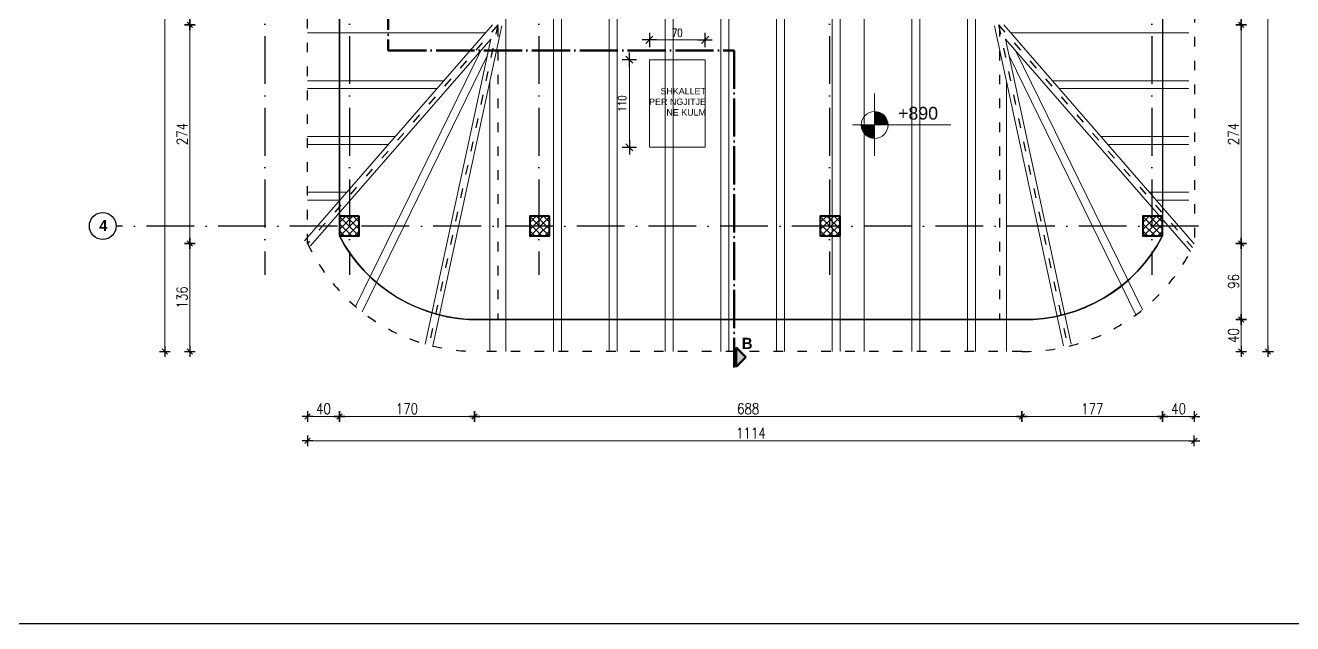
# Model space of a CAD drawing. Header units: metres. Extents: x 2674 to 33045, y -10854 to 2806.
# Drawn here: x 21679 to 23271, y 159 to 910 of the extents above; entities that cross this region are included whole.
import ezdxf

# ---------------------------------------------------------------- set-up
doc = ezdxf.new("R2010")
doc.units = ezdxf.units.M
for name, pattern in [('ACAD_ISO03W100', [30, 12, -18]), ('ACAD_ISO04W100', [30, 24, -3, 0, -3]), ('ACAD_ISO10W100', [18, 12, -3, 0, -3])]:
    doc.linetypes.add(name, pattern=pattern)
doc.layers.add('2d hamdia', color=7, linetype='Continuous')
doc.styles.add('_DIM Romans 0.8', font='romans.shx', dxfattribs={"width": 0.8})
doc.styles.get("Standard").update_dxf_attribs({"font": 'arial.ttf'})
doc.dimstyles.new('50 jasht', dxfattribs={"dimscale": 15, "dimtxt": 0.9, "dimasz": 0.3, "dimexe": 1.25, "dimexo": 0.625, "dimgap": 0.2, "dimtad": 1, "dimdec": 0, "dimzin": 12, "dimdsep": 46, "dimtxsty": '_DIM Romans 0.8', "dimblk": '- Kosa Crta za DIM (Mala)', "dimcen": 1, "dimse1": 1, "dimse2": 1, "dimclrd": 256, "dimclrt": 256, "dimazin": 3, "dimtfac": 1, "dimtdec": 0, "dimtix": 1, "dimtmove": 0, "dimatfit": 3, "dimfxl": 1, "dimlwd": 0, "dimarcsym": 0})
doc.dimstyles.new('50 mrena', dxfattribs={"dimscale": 10, "dimtxt": 1, "dimasz": 0.6, "dimexe": 1.25, "dimexo": 0.625, "dimgap": 0.4, "dimtad": 1, "dimdec": 0, "dimzin": 12, "dimdsep": 46, "dimtxsty": '_DIM Romans 0.8', "dimblk": '- Kosa Crta za DIM (Mala)', "dimcen": 2.5, "dimse1": 1, "dimse2": 1, "dimclrd": 256, "dimclrt": 256, "dimadec": 0, "dimazin": 3, "dimtfac": 1, "dimtdec": 0, "dimtix": 1, "dimtmove": 0, "dimatfit": 3, "dimfxl": 1, "dimlwd": 15, "dimarcsym": 0})

# ---------------------------------------------------------------- blocks, each defined once
blk = doc.blocks.new('- Kosa Crta za DIM (Mala)')
for points in [[(-1.5, 0), (1.5, 0)], [(-0.75, -0.75), (0.75, 0.75)], [(0, -1.5), (0, 1.5)]]:
    blk.add_lwpolyline(points)
blk = doc.blocks.new('*D1029')
at = {"lineweight": 0, "transparency": 16777216}
blk.add_line((23206.1, 946.2), (23206.1, 915.2), dxfattribs=at)
at = {"layer": 'Defpoints', "color": 0, "lineweight": 0, "transparency": 16777216}
for p in [(23107.4, 950.7), (23147.4, 910.7), (23206.1, 910.7)]:
    blk.add_point(p, dxfattribs=at)
at = {"lineweight": 0, "transparency": 16777216, "xscale": 4.5, "yscale": 4.5, "zscale": 4.5}
for p, rotation in [((23206.1, 950.7), 90), ((23206.1, 910.7), 270)]:
    blk.add_blockref('- Kosa Crta za DIM (Mala)', p, dxfattribs=dict(at, rotation=rotation))
at = {"lineweight": 0, "transparency": 16777216, "insert": (23196.4, 930.7), "char_height": 13.5, "attachment_point": 5, "rotation": 90, "style": '_DIM Romans 0.8'}
blk.add_mtext('40', dxfattribs=at)
blk = doc.blocks.new('*D1030')
at = {"lineweight": 0, "transparency": 16777216}
blk.add_line((23206.1, 906.2), (23206.1, 640.9), dxfattribs=at)
at = {"layer": 'Defpoints', "color": 0, "lineweight": 0, "transparency": 16777216}
for p in [(23147.4, 910.7), (23147.4, 636.4), (23206.1, 636.4)]:
    blk.add_point(p, dxfattribs=at)
at = {"lineweight": 0, "transparency": 16777216, "xscale": 4.5, "yscale": 4.5, "zscale": 4.5}
for p, rotation in [((23206.1, 910.7), 90), ((23206.1, 636.4), 270)]:
    blk.add_blockref('- Kosa Crta za DIM (Mala)', p, dxfattribs=dict(at, rotation=rotation))
at = {"lineweight": 0, "transparency": 16777216, "insert": (23196.4, 773.6), "char_height": 13.5, "attachment_point": 5, "rotation": 90, "style": '_DIM Romans 0.8'}
blk.add_mtext('274', dxfattribs=at)
blk = doc.blocks.new('*D1031')
at = {"lineweight": 0, "transparency": 16777216}
blk.add_line((23206.1, 631.9), (23206.1, 545.2), dxfattribs=at)
at = {"layer": 'Defpoints', "color": 0, "lineweight": 0, "transparency": 16777216}
for p in [(23147.4, 636.4), (22931, 540.7), (23206.1, 540.7)]:
    blk.add_point(p, dxfattribs=at)
at = {"lineweight": 0, "transparency": 16777216, "xscale": 4.5, "yscale": 4.5, "zscale": 4.5}
for p, rotation in [((23206.1, 636.4), 90), ((23206.1, 540.7), 270)]:
    blk.add_blockref('- Kosa Crta za DIM (Mala)', p, dxfattribs=dict(at, rotation=rotation))
at = {"lineweight": 0, "transparency": 16777216, "insert": (23196.4, 588.6), "char_height": 13.5, "attachment_point": 5, "rotation": 90, "style": '_DIM Romans 0.8'}
blk.add_mtext('96', dxfattribs=at)
blk = doc.blocks.new('*D1032')
at = {"lineweight": 0, "transparency": 16777216}
blk.add_line((23206.1, 536.2), (23206.1, 505.2), dxfattribs=at)
at = {"layer": 'Defpoints', "color": 0, "lineweight": 0, "transparency": 16777216}
for p in [(22931, 540.7), (22930.6, 500.7), (23206.1, 500.7)]:
    blk.add_point(p, dxfattribs=at)
at = {"lineweight": 0, "transparency": 16777216, "xscale": 4.5, "yscale": 4.5, "zscale": 4.5}
for p, rotation in [((23206.1, 540.7), 90), ((23206.1, 500.7), 270)]:
    blk.add_blockref('- Kosa Crta za DIM (Mala)', p, dxfattribs=dict(at, rotation=rotation))
at = {"lineweight": 0, "transparency": 16777216, "insert": (23196.4, 520.7), "char_height": 13.5, "attachment_point": 5, "rotation": 90, "style": '_DIM Romans 0.8'}
blk.add_mtext('40', dxfattribs=at)
blk = doc.blocks.new('*D1033')
at = {"lineweight": 0, "transparency": 16777216}
blk.add_line((23239.7, 1911.2), (23239.7, 505.2), dxfattribs=at)
at = {"layer": 'Defpoints', "color": 0, "lineweight": 0, "transparency": 16777216}
for p in [(23147.4, 1915.7), (22930.6, 500.7), (23239.7, 500.7)]:
    blk.add_point(p, dxfattribs=at)
at = {"lineweight": 0, "transparency": 16777216, "xscale": 4.5, "yscale": 4.5, "zscale": 4.5}
for p, rotation in [((23239.7, 1915.7), 90), ((23239.7, 500.7), 270)]:
    blk.add_blockref('- Kosa Crta za DIM (Mala)', p, dxfattribs=dict(at, rotation=rotation))
at = {"lineweight": 0, "transparency": 16777216, "insert": (23229.9, 1208.2), "char_height": 13.5, "attachment_point": 5, "rotation": 90, "style": '_DIM Romans 0.8'}
blk.add_mtext('1415', dxfattribs=at)
blk = doc.blocks.new('*D1038')
at = {"lineweight": 0, "transparency": 16777216}
blk.add_line((21885.5, 946.2), (21885.5, 915.2), dxfattribs=at)
at = {"layer": 'Defpoints', "color": 0, "lineweight": 0, "transparency": 16777216}
for p in [(22073.4, 950.7), (21885.5, 910.7), (22033.4, 910.7)]:
    blk.add_point(p, dxfattribs=at)
at = {"lineweight": 0, "transparency": 16777216, "xscale": 4.5, "yscale": 4.5, "zscale": 4.5}
for p, rotation in [((21885.5, 950.7), 90), ((21885.5, 910.7), 270)]:
    blk.add_blockref('- Kosa Crta za DIM (Mala)', p, dxfattribs=dict(at, rotation=rotation))
at = {"lineweight": 0, "transparency": 16777216, "insert": (21875.8, 930.7), "char_height": 13.5, "attachment_point": 5, "rotation": 90, "style": '_DIM Romans 0.8'}
blk.add_mtext('40', dxfattribs=at)
blk = doc.blocks.new('*D1039')
at = {"lineweight": 0, "transparency": 16777216}
blk.add_line((21885.5, 906.2), (21885.5, 640.9), dxfattribs=at)
at = {"layer": 'Defpoints', "color": 0, "lineweight": 0, "transparency": 16777216}
for p in [(22033.4, 910.7), (21885.5, 636.4), (22033.4, 636.4)]:
    blk.add_point(p, dxfattribs=at)
at = {"lineweight": 0, "transparency": 16777216, "xscale": 4.5, "yscale": 4.5, "zscale": 4.5}
for p, rotation in [((21885.5, 910.7), 90), ((21885.5, 636.4), 270)]:
    blk.add_blockref('- Kosa Crta za DIM (Mala)', p, dxfattribs=dict(at, rotation=rotation))
at = {"lineweight": 0, "transparency": 16777216, "insert": (21875.8, 773.6), "char_height": 13.5, "attachment_point": 5, "rotation": 90, "style": '_DIM Romans 0.8'}
blk.add_mtext('274', dxfattribs=at)
blk = doc.blocks.new('*D1040')
at = {"lineweight": 0, "transparency": 16777216}
blk.add_line((21885.5, 631.9), (21885.5, 505.2), dxfattribs=at)
at = {"layer": 'Defpoints', "color": 0, "lineweight": 0, "transparency": 16777216}
for p in [(22033.4, 636.4), (21885.5, 500.7), (22282.4, 500.7)]:
    blk.add_point(p, dxfattribs=at)
at = {"lineweight": 0, "transparency": 16777216, "xscale": 4.5, "yscale": 4.5, "zscale": 4.5}
for p, rotation in [((21885.5, 636.4), 90), ((21885.5, 500.7), 270)]:
    blk.add_blockref('- Kosa Crta za DIM (Mala)', p, dxfattribs=dict(at, rotation=rotation))
at = {"lineweight": 0, "transparency": 16777216, "insert": (21875.8, 568.6), "char_height": 13.5, "attachment_point": 5, "rotation": 90, "style": '_DIM Romans 0.8'}
blk.add_mtext('136', dxfattribs=at)
blk = doc.blocks.new('*D1041')
at = {"lineweight": 0, "transparency": 16777216}
blk.add_line((21854.2, 505.2), (21854.2, 1911.2), dxfattribs=at)
at = {"layer": 'Defpoints', "color": 0, "lineweight": 0, "transparency": 16777216}
for p in [(21854.2, 1915.7), (21929.7, 1915.7), (22243, 500.7)]:
    blk.add_point(p, dxfattribs=at)
at = {"lineweight": 0, "transparency": 16777216, "xscale": 4.5, "yscale": 4.5, "zscale": 4.5}
for p, rotation in [((21854.2, 1915.7), 90), ((21854.2, 500.7), 270)]:
    blk.add_blockref('- Kosa Crta za DIM (Mala)', p, dxfattribs=dict(at, rotation=rotation))
at = {"lineweight": 0, "transparency": 16777216, "insert": (21844.5, 1208.2), "char_height": 13.5, "attachment_point": 5, "rotation": 90, "style": '_DIM Romans 0.8'}
blk.add_mtext('1415', dxfattribs=at)
blk = doc.blocks.new('*D1043')
at = {"lineweight": 0, "transparency": 16777216}
blk.add_line((22037.9, 418.9), (22068.9, 418.9), dxfattribs=at)
at = {"layer": 'Defpoints', "color": 0, "lineweight": 0, "transparency": 16777216}
for p in [(22073.4, 645.7), (22033.4, 636.4), (22073.4, 418.9)]:
    blk.add_point(p, dxfattribs=at)
at = {"lineweight": 0, "transparency": 16777216, "xscale": 4.5, "yscale": 4.5, "zscale": 4.5, "rotation": 180}
blk.add_blockref('- Kosa Crta za DIM (Mala)', (22033.4, 418.9), dxfattribs=at)
at = {"lineweight": 0, "transparency": 16777216, "xscale": 4.5, "yscale": 4.5, "zscale": 4.5}
blk.add_blockref('- Kosa Crta za DIM (Mala)', (22073.4, 418.9), dxfattribs=at)
at = {"lineweight": 0, "transparency": 16777216, "insert": (22053.4, 428.7), "char_height": 13.5, "attachment_point": 5, "style": '_DIM Romans 0.8'}
blk.add_mtext('40', dxfattribs=at)
blk = doc.blocks.new('*D1044')
at = {"lineweight": 0, "transparency": 16777216}
blk.add_line((22077.9, 418.9), (22238.5, 418.9), dxfattribs=at)
at = {"layer": 'Defpoints', "color": 0, "lineweight": 0, "transparency": 16777216}
for p in [(22073.4, 645.7), (22243, 500.7), (22243, 418.9)]:
    blk.add_point(p, dxfattribs=at)
at = {"lineweight": 0, "transparency": 16777216, "xscale": 4.5, "yscale": 4.5, "zscale": 4.5, "rotation": 180}
blk.add_blockref('- Kosa Crta za DIM (Mala)', (22073.4, 418.9), dxfattribs=at)
at = {"lineweight": 0, "transparency": 16777216, "xscale": 4.5, "yscale": 4.5, "zscale": 4.5}
blk.add_blockref('- Kosa Crta za DIM (Mala)', (22243, 418.9), dxfattribs=at)
at = {"lineweight": 0, "transparency": 16777216, "insert": (22158.2, 428.7), "char_height": 13.5, "attachment_point": 5, "style": '_DIM Romans 0.8'}
blk.add_mtext('170', dxfattribs=at)
blk = doc.blocks.new('*D1045')
at = {"lineweight": 0, "transparency": 16777216}
blk.add_line((22247.5, 418.9), (22926.1, 418.9), dxfattribs=at)
at = {"layer": 'Defpoints', "color": 0, "lineweight": 0, "transparency": 16777216}
for p in [(22243, 500.7), (22930.6, 500.7), (22930.6, 418.9)]:
    blk.add_point(p, dxfattribs=at)
at = {"lineweight": 0, "transparency": 16777216, "xscale": 4.5, "yscale": 4.5, "zscale": 4.5, "rotation": 180}
blk.add_blockref('- Kosa Crta za DIM (Mala)', (22243, 418.9), dxfattribs=at)
at = {"lineweight": 0, "transparency": 16777216, "xscale": 4.5, "yscale": 4.5, "zscale": 4.5}
blk.add_blockref('- Kosa Crta za DIM (Mala)', (22930.6, 418.9), dxfattribs=at)
at = {"lineweight": 0, "transparency": 16777216, "insert": (22586.8, 428.7), "char_height": 13.5, "attachment_point": 5, "style": '_DIM Romans 0.8'}
blk.add_mtext('688', dxfattribs=at)
blk = doc.blocks.new('*D1046')
at = {"lineweight": 0, "transparency": 16777216}
blk.add_line((22935.1, 418.9), (23102.9, 418.9), dxfattribs=at)
at = {"layer": 'Defpoints', "color": 0, "lineweight": 0, "transparency": 16777216}
for p in [(23107.4, 645.7), (22930.6, 500.7), (23107.4, 418.9)]:
    blk.add_point(p, dxfattribs=at)
at = {"lineweight": 0, "transparency": 16777216, "xscale": 4.5, "yscale": 4.5, "zscale": 4.5, "rotation": 180}
blk.add_blockref('- Kosa Crta za DIM (Mala)', (22930.6, 418.9), dxfattribs=at)
at = {"lineweight": 0, "transparency": 16777216, "xscale": 4.5, "yscale": 4.5, "zscale": 4.5}
blk.add_blockref('- Kosa Crta za DIM (Mala)', (23107.4, 418.9), dxfattribs=at)
at = {"lineweight": 0, "transparency": 16777216, "insert": (23019, 428.7), "char_height": 13.5, "attachment_point": 5, "style": '_DIM Romans 0.8'}
blk.add_mtext('177', dxfattribs=at)
blk = doc.blocks.new('*D1047')
at = {"lineweight": 0, "transparency": 16777216}
blk.add_line((23111.9, 418.9), (23142.9, 418.9), dxfattribs=at)
at = {"layer": 'Defpoints', "color": 0, "lineweight": 0, "transparency": 16777216}
for p in [(23107.4, 645.7), (23147.4, 636.4), (23147.4, 418.9)]:
    blk.add_point(p, dxfattribs=at)
at = {"lineweight": 0, "transparency": 16777216, "xscale": 4.5, "yscale": 4.5, "zscale": 4.5, "rotation": 180}
blk.add_blockref('- Kosa Crta za DIM (Mala)', (23107.4, 418.9), dxfattribs=at)
at = {"lineweight": 0, "transparency": 16777216, "xscale": 4.5, "yscale": 4.5, "zscale": 4.5}
blk.add_blockref('- Kosa Crta za DIM (Mala)', (23147.4, 418.9), dxfattribs=at)
at = {"lineweight": 0, "transparency": 16777216, "insert": (23127.4, 428.7), "char_height": 13.5, "attachment_point": 5, "style": '_DIM Romans 0.8'}
blk.add_mtext('40', dxfattribs=at)
blk = doc.blocks.new('*D1048')
at = {"lineweight": 0, "transparency": 16777216}
blk.add_line((22037.9, 388.4), (23142.7, 388.4), dxfattribs=at)
at = {"layer": 'Defpoints', "color": 0, "lineweight": 0, "transparency": 16777216}
for p in [(22033.4, 636.4), (23147.2, 636), (23147.2, 388.4)]:
    blk.add_point(p, dxfattribs=at)
at = {"lineweight": 0, "transparency": 16777216, "xscale": 4.5, "yscale": 4.5, "zscale": 4.5, "rotation": 180}
blk.add_blockref('- Kosa Crta za DIM (Mala)', (22033.4, 388.4), dxfattribs=at)
at = {"lineweight": 0, "transparency": 16777216, "xscale": 4.5, "yscale": 4.5, "zscale": 4.5}
blk.add_blockref('- Kosa Crta za DIM (Mala)', (23147.2, 388.4), dxfattribs=at)
at = {"lineweight": 0, "transparency": 16777216, "insert": (22590.3, 398.1), "char_height": 13.5, "attachment_point": 5, "style": '_DIM Romans 0.8'}
blk.add_mtext('1114', dxfattribs=at)
blk = doc.blocks.new('*D1058')
at = {"lineweight": 15, "transparency": 16777216}
blk.add_line((22468.7, 891.9), (22526.7, 891.9), dxfattribs=at)
at = {"layer": 'Defpoints', "color": 0, "lineweight": 0, "transparency": 16777216}
for p in [(22532.7, 891.9), (22462.7, 867), (22532.7, 867)]:
    blk.add_point(p, dxfattribs=at)
at = {"lineweight": 15, "transparency": 16777216, "xscale": 6, "yscale": 6, "zscale": 6, "rotation": 180}
blk.add_blockref('- Kosa Crta za DIM (Mala)', (22462.7, 891.9), dxfattribs=at)
at = {"lineweight": 15, "transparency": 16777216, "xscale": 6, "yscale": 6, "zscale": 6}
blk.add_blockref('- Kosa Crta za DIM (Mala)', (22532.7, 891.9), dxfattribs=at)
at = {"lineweight": 0, "transparency": 16777216, "insert": (22497.7, 900.9), "char_height": 10, "attachment_point": 5, "style": '_DIM Romans 0.8'}
blk.add_mtext('70', dxfattribs=at)
blk = doc.blocks.new('*D1059')
at = {"lineweight": 15, "transparency": 16777216}
blk.add_line((22437.6, 861), (22437.6, 763), dxfattribs=at)
at = {"layer": 'Defpoints', "color": 0, "lineweight": 0, "transparency": 16777216}
for p in [(22462.7, 867), (22437.6, 757), (22462.7, 757)]:
    blk.add_point(p, dxfattribs=at)
at = {"lineweight": 15, "transparency": 16777216, "xscale": 6, "yscale": 6, "zscale": 6}
for p, rotation in [((22437.6, 867), 90), ((22437.6, 757), 270)]:
    blk.add_blockref('- Kosa Crta za DIM (Mala)', p, dxfattribs=dict(at, rotation=rotation))
at = {"lineweight": 0, "transparency": 16777216, "insert": (22428.6, 812), "char_height": 10, "attachment_point": 5, "rotation": 90, "style": '_DIM Romans 0.8'}
blk.add_mtext('110', dxfattribs=at)

msp = doc.modelspace()

# ---------------------------------------------------------------- hatches: boundary and pattern name
at = {"lineweight": 0}
for points in [[(22745.6, 802), (22745.6, 785.1), (22762.5, 785.1, 0.414214)], [(22745.6, 785.1), (22728.7, 785.1, 0.414214), (22745.6, 768.2)]]:
    msp.add_hatch(color=256, dxfattribs=at).paths.add_polyline_path(points)
at = {"lineweight": 18}
msp.add_hatch(color=15, dxfattribs=at).paths.add_polyline_path([(22571.7, 505.6), (22571.7, 481.2), (22583.8, 493.4)])
at = {"layer": '2d hamdia', "lineweight": 0}
h = msp.add_hatch(dxfattribs=at)
h.set_pattern_fill('ANSI37', color=26, scale=2, style=0)
h.set_pattern_definition([(45, (11107.737, -1215), (-4.490128, 4.490128), []), (135, (11107.737, -1215), (-4.490128, -4.490128), [])])
h.paths.add_polyline_path([(22098.4, 670.7), (22073.4, 670.7), (22073.4, 645.7), (22098.4, 645.7)])
h = msp.add_hatch(dxfattribs=at)
h.set_pattern_fill('ANSI37', color=26, scale=2, style=0)
h.set_pattern_definition([(45, (11346.737, -1215), (-4.490128, 4.490128), []), (135, (11346.737, -1215), (-4.490128, -4.490128), [])])
h.paths.add_polyline_path([(22337.4, 670.7), (22312.4, 670.7), (22312.4, 645.7), (22337.4, 645.7)])
h = msp.add_hatch(dxfattribs=at)
h.set_pattern_fill('ANSI37', color=26, scale=2, style=0)
h.set_pattern_definition([(45, (11711.737, -1215), (-4.490128, 4.490128), []), (135, (11711.737, -1215), (-4.490128, -4.490128), [])])
h.paths.add_polyline_path([(22702.4, 670.7), (22677.4, 670.7), (22677.4, 645.7), (22702.4, 645.7)])
h = msp.add_hatch(dxfattribs=at)
h.set_pattern_fill('ANSI37', color=26, scale=2, style=0)
h.set_pattern_definition([(45, (12116.737, -1215), (-4.490128, 4.490128), []), (135, (12116.737, -1215), (-4.490128, -4.490128), [])])
h.paths.add_polyline_path([(23107.4, 670.7), (23082.4, 670.7), (23082.4, 645.7), (23107.4, 645.7)])

# ---------------------------------------------------------------- linework, layer by layer
at = {"color": 124, "linetype": 'ACAD_ISO10W100', "lineweight": 25, "ltscale": 5}
for p, q in [((21979.9, 2067.9), (21979.9, 597)), ((22085.9, 2067.9), (22085.9, 597)), ((22323.9, 2067.9), (22323.9, 597)), ((22688.9, 2067.9), (22688.9, 597)), ((23093.9, 2067.9), (23093.9, 597)), ((23152.3, 658.2), (21793.1, 658.2))]:
    msp.add_line(p, q, dxfattribs=at)
for p, q in [((22073.4, 1475.7), (22073.4, 653.2)), ((23107.4, 950.7), (23107.4, 645.7)), ((22249.8, 540.7), (22931, 540.7))]:
    msp.add_line(p, q)
at = {"color": 1, "linetype": 'ACAD_ISO03W100', "lineweight": 30}
for p, q in [((22272.4, 1208.2), (22272.4, 540.7)), ((22902.4, 1208.2), (22902.4, 540.7)), ((22272.4, 910.7), (22033.4, 636.4)), ((22272.4, 910.7), (22185.8, 508.7)), ((22901.2, 910.7), (23144.8, 631.1)), ((22901.2, 910.7), (22987.8, 508.7))]:
    msp.add_line(p, q, dxfattribs=at)
at = {"color": 9, "lineweight": 0}
for p, q in [((22282.4, 500.7), (22282.4, 1208.2)), ((22342.4, 500.7), (22342.4, 1208.2)), ((22352.4, 500.7), (22352.4, 1208.2)), ((22412.4, 500.7), (22412.4, 1208.2)), ((22422.4, 500.7), (22422.4, 1208.2)), ((22482.4, 500.7), (22482.4, 1208.2)), ((22492.4, 500.7), (22492.4, 1208.2)), ((22552.4, 500.7), (22552.4, 1208.2)), ((22562.4, 500.7), (22562.4, 1208.2)), ((22622.4, 500.7), (22622.4, 1208.2)), ((22632.4, 500.7), (22632.4, 1208.2)), ((22692.4, 500.7), (22692.4, 1208.2)), ((22702.4, 500.7), (22702.4, 1208.2)), ((22732.4, 500.7), (22732.4, 1208.2)), ((22792.4, 500.7), (22792.4, 1208.2)), ((22802.4, 500.7), (22802.4, 1208.2)), ((22862.4, 500.7), (22862.4, 1208.2)), ((22872.4, 500.7), (22872.4, 1208.2)), ((22265.8, 910.7), (22029.6, 639.7)), ((22277.3, 909.7), (22190.6, 507.6)), ((22896.3, 909.7), (22982.9, 507.6)), ((22907.8, 910.7), (23147.2, 636)), ((22033.4, 900.7), (22257, 900.7)), ((22263.4, 892.8), (22037.2, 633.1)), ((22263.4, 892.8), (22180.9, 509.7)), ((22910.2, 892.8), (22992.7, 509.7)), ((22910.2, 892.8), (23142.4, 626.3)), ((23140.2, 900.7), (22916.6, 900.7)), ((22251.2, 878.8), (22093.8, 557)), ((22922.4, 878.8), (23081.9, 552.8)), ((22258.9, 871.7), (22101.8, 550.5)), ((22914.7, 871.7), (23073.8, 546.5)), ((22033.4, 840.7), (22204.8, 840.7)), ((22033.4, 830.7), (22196, 830.7)), ((22262.4, 840.6), (22262.4, 500.7)), ((22911.2, 840.6), (22911.2, 500.7)), ((23140.2, 840.7), (22968.8, 840.7)), ((23140.2, 830.7), (22977.5, 830.7)), ((22033.4, 770.7), (22143.8, 770.7)), ((23140.2, 770.7), (23029.8, 770.7)), ((22033.4, 760.7), (22135.1, 760.7)), ((23140.2, 760.7), (23038.5, 760.7)), ((22033.4, 700.7), (22082.8, 700.7)), ((23140.2, 700.7), (23090.8, 700.7)), ((22033.4, 690.7), (22074.1, 690.7)), ((23140.2, 690.7), (23099.5, 690.7))]:
    msp.add_line(p, q, dxfattribs=at)
at = {"lineweight": 0}
for p, q in [((22745.6, 746.2), (22745.6, 824.7)), ((22718, 785.1), (22841.5, 785.1))]:
    msp.add_line(p, q, dxfattribs=at)
at = {"elevation": -574.7}
msp.add_lwpolyline([(21165, 158.8), (21165, 2258.8), (24135, 2258.8), (24135, 158.8), (21165, 158.8)], close=True, dxfattribs=at)
at = {"color": 13, "linetype": 'ACAD_ISO04W100', "lineweight": 50, "ltscale": 2}
msp.add_lwpolyline([(22569.1, 1928), (22569.1, 1553.4), (22134.8, 1553.4), (22134.8, 878.5), (22569.1, 878.5), (22569.1, 480.4)], dxfattribs=at)
at = {"linetype": 'ACAD_ISO03W100'}
msp.add_lwpolyline([(23147.4, 1915.7), (23147.4, 636.4, -0.295457), (22930.6, 500.7), (22243, 500.7, -0.287186), (22033.4, 636.4), (22033.4, 1435.7), (21927.4, 1435.7), (21927.4, 1915.7)], format="xyb", close=True, dxfattribs=at)
at = {"lineweight": 30}
msp.add_lwpolyline([(22073.4, 1379.5), (22073.4, 1475.7), (21967.4, 1475.7), (21967.4, 1875.7), (23107.4, 1875.7), (23107.4, 645.7, -0.284081), (22931, 540.7), (22243.3, 540.7, -0.275058), (22073.4, 645.7), (22073.4, 1299.5)], format="xyb", dxfattribs=at)
at = {"lineweight": 0}
msp.add_lwpolyline([(22462.7, 757), (22532.7, 757), (22532.7, 867), (22462.7, 867)], close=True, dxfattribs=at)
at = {"lineweight": 40}
for points in [[(22098.4, 670.7), (22073.4, 670.7), (22073.4, 645.7), (22098.4, 645.7)], [(22337.4, 670.7), (22312.4, 670.7), (22312.4, 645.7), (22337.4, 645.7)], [(22702.4, 670.7), (22677.4, 670.7), (22677.4, 645.7), (22702.4, 645.7)], [(23107.4, 670.7), (23082.4, 670.7), (23082.4, 645.7), (23107.4, 645.7)]]:
    msp.add_lwpolyline(points, close=True, dxfattribs=at)
msp.add_lwpolyline([(22073.4, 645.7, 0.284081), (22249.8, 540.7, -16.096578)], format="xyb")
at = {"color": 13, "linetype": 'ACAD_ISO04W100', "lineweight": 50, "ltscale": 2}
msp.add_lwpolyline([(22571.7, 505.6), (22571.7, 481.2), (22583.8, 493.4)], close=True, dxfattribs=at)
at = {"lineweight": 0}
msp.add_circle((22745.6, 785.1), 16.9, dxfattribs=at)
at = {"color": 124, "lineweight": 25, "ltscale": 5}
msp.add_circle((21776.2, 658.2), 16.9, dxfattribs=at)
msp.add_arc((22934.2, 735.9), 195.3, 269.041, 332.4763)

# ---------------------------------------------------------------- texts
at = {"lineweight": 0}
for s, width, insert, char_height, attachment_point in [('{\\C252;SHKALLET PER NGJITJE NE KULM}', 71.958, (22533.8, 831.6), 8, 3), ('{\\H0.8889x;+890}', 211.732, (22775, 807.8), 18, 1)]:
    msp.add_mtext_dynamic_manual_height_columns(s, width=width, gutter_width=12.5, heights=[0], dxfattribs=dict(at, insert=insert, char_height=char_height, attachment_point=attachment_point))
at = {"char_height": 14, "attachment_point": 1}
for s, insert in [('\\pi0.9824;{\\fEras Light ITC|b1|i0|c0|p34;\\C124;4}', (21770.7, 665.9)), ('\\pi0.92653;{\\fEras Light ITC|b1|i0|c0|p34;\\C15;B}', (22577.9, 517.8))]:
    msp.add_mtext_dynamic_manual_height_columns(s, width=11.19, gutter_width=12.5, heights=[0], dxfattribs=dict(at, insert=insert))

# ---------------------------------------------------------------- dimensions: what is measured, and where the dimension line sits
at = {"lineweight": 0}
for base, p1, p2, dimstyle, picture, middle in [((21854.2, 1915.7), (22243, 500.7), (21929.7, 1915.7), '50 jasht', '*D1041', (21844.5, 1208.2)), ((23239.7, 500.7), (23147.4, 1915.7), (22930.6, 500.7), '50 jasht', '*D1033', (23229.9, 1208.2)), ((22437.6, 757), (22462.7, 867), (22462.7, 757), '50 mrena', '*D1059', (22428.6, 812))]:
    dim = msp.add_linear_dim(base=base, p1=p1, p2=p2, angle=90, dimstyle=dimstyle, dxfattribs=at)
    dim.commit()
    dim.dimension.update_dxf_attribs({"geometry": picture, "text_midpoint": middle})
for base, p1, p2, picture, middle in [((21885.5, 910.7), (22073.4, 950.7), (22033.4, 910.7), '*D1038', (21875.8, 930.7)), ((23206.1, 910.7), (23107.4, 950.7), (23147.4, 910.7), '*D1029', (23196.4, 930.7)), ((21885.5, 636.4), (22033.4, 910.7), (22033.4, 636.4), '*D1039', (21875.8, 773.6)), ((23206.1, 636.4), (23147.4, 910.7), (23147.4, 636.4), '*D1030', (23196.4, 773.6)), ((21885.5, 500.7), (22033.4, 636.4), (22282.4, 500.7), '*D1040', (21875.8, 568.6)), ((23206.1, 540.7), (23147.4, 636.4), (22931, 540.7), '*D1031', (23196.4, 588.6)), ((23206.1, 500.7), (22931, 540.7), (22930.6, 500.7), '*D1032', (23196.4, 520.7))]:
    dim = msp.add_linear_dim(base=base, p1=p1, p2=p2, angle=90, dimstyle='50 jasht', override={"dimtmove": 1}, dxfattribs=at)
    dim.commit()
    dim.dimension.update_dxf_attribs({"geometry": picture, "text_midpoint": middle})
for base, p1, p2, dimstyle, picture, middle in [((22532.7, 891.9), (22462.7, 867), (22532.7, 867), '50 mrena', '*D1058', (22497.7, 900.9)), ((22073.4, 418.9), (22033.4, 636.4), (22073.4, 645.7), '50 jasht', '*D1043', (22053.4, 428.7)), ((23147.2, 388.4), (22033.4, 636.4), (23147.2, 636), '50 jasht', '*D1048', (22590.3, 398.1))]:
    dim = msp.add_linear_dim(base=base, p1=p1, p2=p2, dimstyle=dimstyle, dxfattribs=at)
    dim.commit()
    dim.dimension.update_dxf_attribs({"geometry": picture, "text_midpoint": middle})
for base, p1, p2, picture, middle in [((22243, 418.9), (22073.4, 645.7), (22243, 500.7), '*D1044', (22158.2, 428.7)), ((23107.4, 418.9), (22930.6, 500.7), (23107.4, 645.7), '*D1046', (23019, 428.7)), ((23147.4, 418.9), (23107.4, 645.7), (23147.4, 636.4), '*D1047', (23127.4, 428.7)), ((22930.6, 418.9), (22243, 500.7), (22930.6, 500.7), '*D1045', (22586.8, 428.7))]:
    dim = msp.add_linear_dim(base=base, p1=p1, p2=p2, dimstyle='50 jasht', override={"dimtmove": 1}, dxfattribs=at)
    dim.commit()
    dim.dimension.update_dxf_attribs({"geometry": picture, "text_midpoint": middle})

doc.saveas('drawing.dxf')
